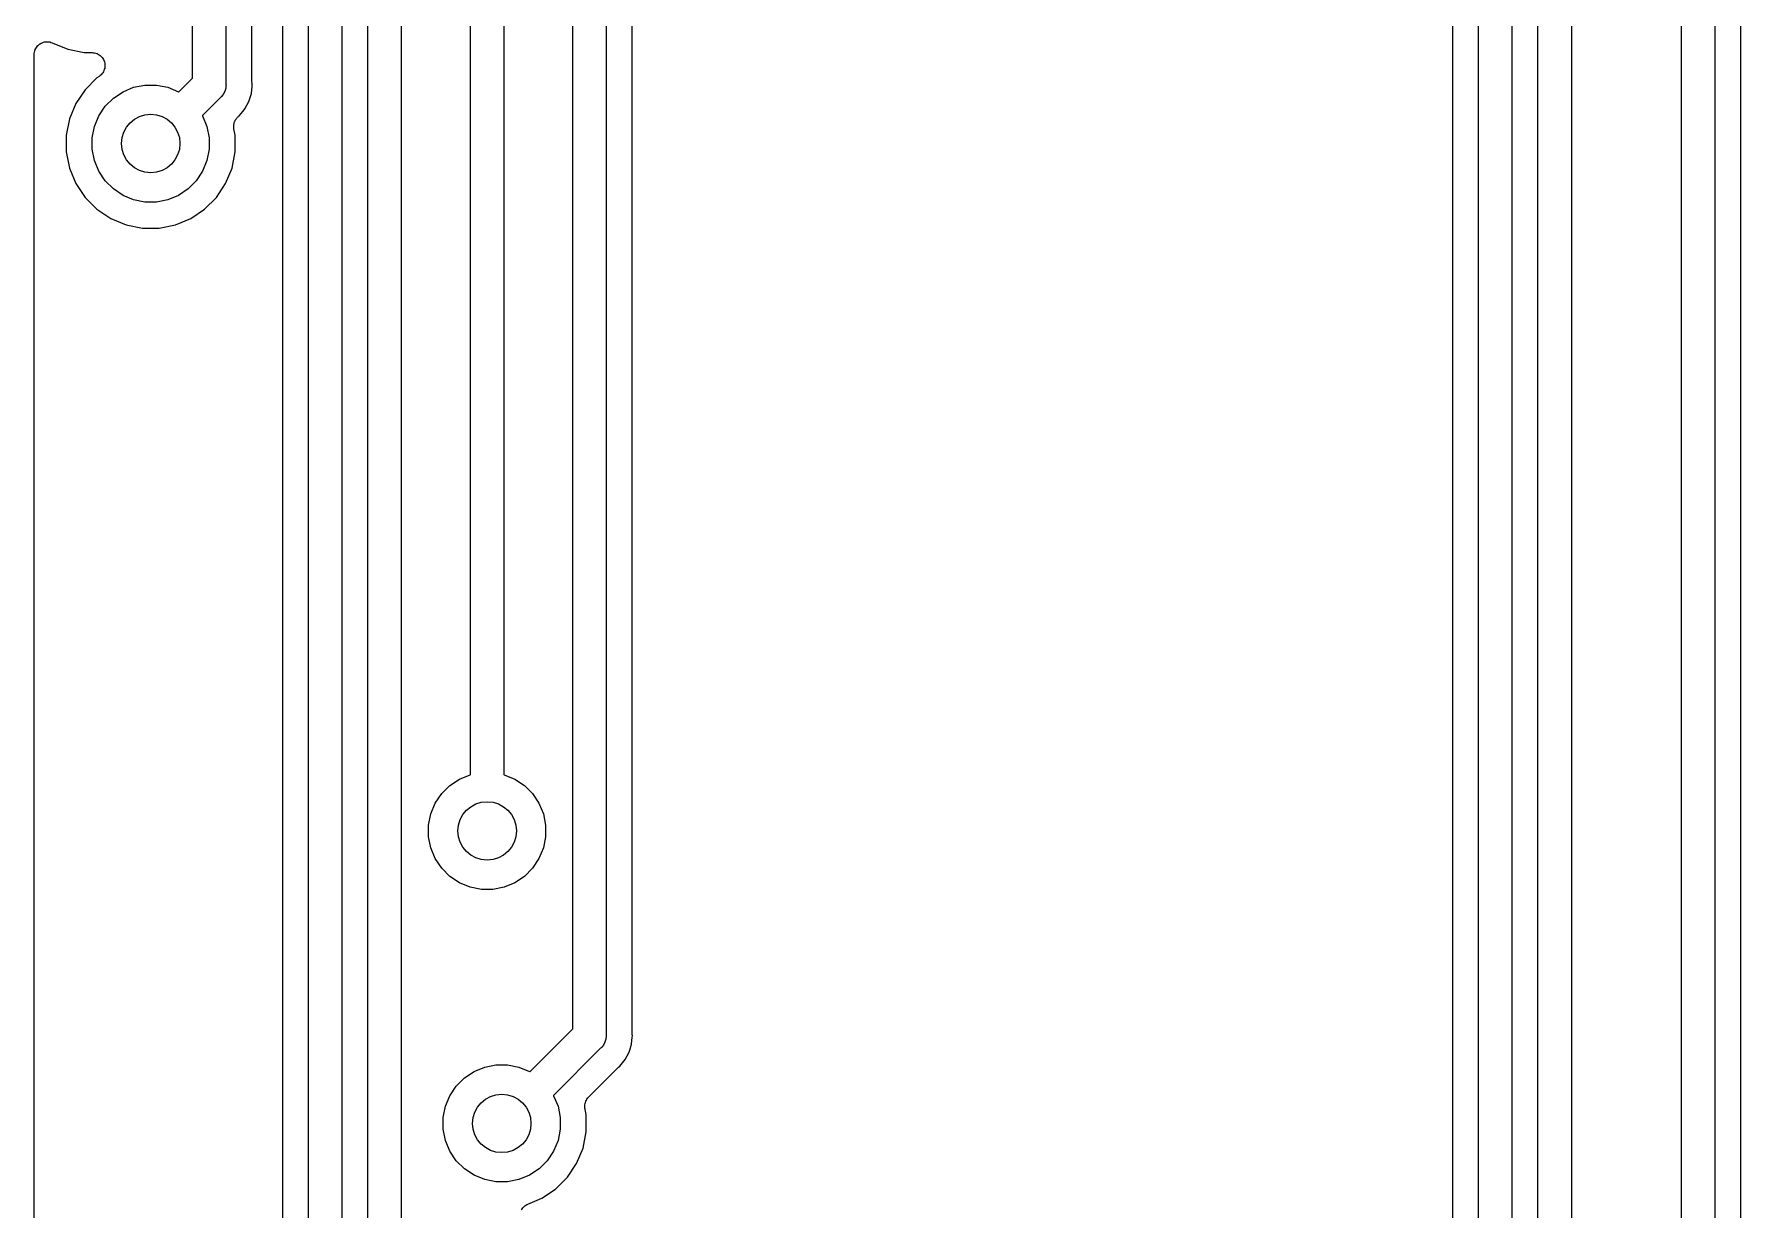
# Model space of a CAD drawing. Extents: x 1.98 to 5.9, y -3.93 to -1.98.
# Drawn here: x 1.9765 to 2.4359, y -3.2752 to -2.9587 of the extents above; entities that cross this region are included whole.
import ezdxf

# ---------------------------------------------------------------- set-up
doc = ezdxf.new("R2010")
doc.units = 0
doc.header["$MEASUREMENT"] = 0
doc.layers.add('BLACK', color=7, linetype='CONTINUOUS')

msp = doc.modelspace()

# ---------------------------------------------------------------- linework, layer by layer
at = {"layer": 'BLACK', "linetype": 'CONTINUOUS'}
for p, q in [((2.36527, -3.59396), (2.36527, -2.35936)), ((2.37427, -2.361), (2.37427, -3.59231)), ((2.38127, -3.56665), (2.38127, -2.36986)), ((2.39027, -2.3715), (2.39027, -3.56501)), ((2.42889, -2.40203), (2.42889, -3.56032)), ((2.41989, -3.56197), (2.41989, -2.40394)), ((2.35827, -2.42491), (2.35827, -3.59344)), ((2.05931, -2.47582), (2.05931, -3.35744)), ((2.05031, -3.35909), (2.05031, -2.47746)), ((2.04331, -2.48158), (2.04331, -3.35857)), ((2.06631, -3.32649), (2.06631, -2.48437)), ((2.07531, -2.48601), (2.07531, -3.32485)), ((2.43589, -3.55597), (2.43589, -2.51548)), ((2.09393, -3.15807), (2.09393, -2.52261)), ((2.10293, -2.5224), (2.10293, -3.15807)), ((2.12145, -3.22652), (2.12145, -2.54096)), ((2.13045, -2.54382), (2.13045, -3.22816)), ((2.13745, -3.22764), (2.13745, -2.57925)), ((2.02812, -2.92935), (2.02812, -2.97222)), ((2.03512, -2.9717), (2.03512, -2.92987)), ((2.01912, -2.97058), (2.01912, -2.931)), ((1.97666, -2.96324), (1.97676, -2.96292)), ((1.97676, -2.96292), (1.97677, -2.96291)), ((1.97677, -2.9629), (1.97693, -2.96261)), ((1.97677, -2.96291), (1.97677, -2.9629)), ((1.97693, -2.96261), (1.97709, -2.96232)), ((1.97709, -2.96232), (1.9771, -2.96231)), ((1.9771, -2.9623), (1.97732, -2.96205)), ((1.9771, -2.96231), (1.9771, -2.9623)), ((1.97732, -2.96205), (1.97753, -2.96179)), ((1.97753, -2.96179), (1.97754, -2.96178)), ((1.97753, -2.96179), (1.97753, -2.96179)), ((1.97754, -2.96178), (1.9778, -2.96157)), ((1.9778, -2.96157), (1.97806, -2.96136)), ((1.97806, -2.96136), (1.97807, -2.96135)), ((1.97806, -2.96136), (1.97806, -2.96136)), ((1.97807, -2.96135), (1.97837, -2.9612)), ((1.97837, -2.9612), (1.97866, -2.96104)), ((1.97866, -2.96104), (1.97867, -2.96104)), ((1.97867, -2.96104), (1.97868, -2.96104)), ((1.97868, -2.96104), (1.979, -2.96094)), ((1.979, -2.96094), (1.97931, -2.96085)), ((1.97931, -2.96085), (1.97932, -2.96085)), ((1.97932, -2.96085), (1.97933, -2.96084)), ((1.97933, -2.96084), (1.97966, -2.96081)), ((1.97966, -2.96081), (1.97999, -2.96078)), ((1.97999, -2.96078), (1.98, -2.96078)), ((1.98, -2.96078), (1.98001, -2.96078)), ((1.98001, -2.96078), (1.98034, -2.96082)), ((1.98034, -2.96082), (1.98067, -2.96085)), ((1.98067, -2.96085), (1.98068, -2.96085)), ((1.98068, -2.96085), (1.98069, -2.96085)), ((1.98069, -2.96085), (1.98101, -2.96095)), ((1.98101, -2.96095), (1.98133, -2.96105)), ((1.98133, -2.96105), (1.9856, -2.96282)), ((1.9856, -2.96282), (1.99, -2.96369)), ((1.97649, -2.96423), (1.97653, -2.96391)), ((1.97649, -2.96425), (1.97649, -2.96423)), ((1.97649, -2.96428), (1.97649, -2.96425)), ((1.97649, -2.96425), (1.97649, -2.96425)), ((1.97649, -2.96425), (1.97649, -2.96425)), ((1.97649, -3.92552), (1.97649, -2.96428)), ((1.97653, -2.96391), (1.97656, -2.96357)), ((1.97656, -2.96355), (1.97666, -2.96324)), ((1.97656, -2.96356), (1.97656, -2.96355)), ((1.97656, -2.96357), (1.97656, -2.96356)), ((1.99, -2.96369), (1.99205, -2.96369)), ((1.99205, -2.96369), (1.99209, -2.96369)), ((1.99209, -2.96369), (1.99209, -2.96369)), ((1.99209, -2.96369), (1.99209, -2.96369)), ((1.99209, -2.96369), (1.9921, -2.96369)), ((1.9921, -2.96369), (1.99242, -2.96373)), ((1.99242, -2.96373), (1.99277, -2.96377)), ((1.99277, -2.96377), (1.99277, -2.96377)), ((1.99277, -2.96377), (1.99278, -2.96377)), ((1.99278, -2.96377), (1.99309, -2.96387)), ((1.99309, -2.96387), (1.99342, -2.96397)), ((1.99342, -2.96397), (1.99343, -2.96397)), ((1.99343, -2.96397), (1.99343, -2.96398)), ((1.99343, -2.96398), (1.99373, -2.96414)), ((1.99373, -2.96414), (1.99402, -2.9643)), ((1.99402, -2.9643), (1.99402, -2.9643)), ((1.99402, -2.9643), (1.99403, -2.9643)), ((1.99403, -2.9643), (1.99429, -2.96453)), ((1.99429, -2.96453), (1.99455, -2.96474)), ((1.99455, -2.96474), (1.99455, -2.96474)), ((1.99455, -2.96474), (1.99455, -2.96474)), ((1.99455, -2.96474), (1.99476, -2.965)), ((1.99476, -2.965), (1.99498, -2.96527)), ((1.99498, -2.96527), (1.99498, -2.96527)), ((1.99498, -2.96527), (1.99498, -2.96528)), ((1.99498, -2.96528), (1.99513, -2.96557)), ((1.99513, -2.96557), (1.99529, -2.96587)), ((1.99529, -2.96587), (1.99529, -2.96588)), ((1.99529, -2.96588), (1.9953, -2.96588)), ((1.9953, -2.96588), (1.99539, -2.96619)), ((1.99539, -2.96619), (1.99549, -2.96653)), ((1.99552, -2.96755), (1.99548, -2.96789)), ((1.99549, -2.96653), (1.99549, -2.96653)), ((1.99549, -2.96653), (1.99549, -2.96654)), ((1.99549, -2.96654), (1.99552, -2.96687)), ((1.99552, -2.96687), (1.99555, -2.96721)), ((1.99555, -2.96722), (1.99552, -2.96755)), ((1.99555, -2.96721), (1.99555, -2.96721)), ((1.99555, -2.96721), (1.99555, -2.96722)), ((1.99337, -2.97052), (1.9902, -2.97369)), ((1.994, -2.9701), (1.99337, -2.97052)), ((1.99425, -2.96989), (1.994, -2.9701)), ((1.99452, -2.96968), (1.99425, -2.96989)), ((1.99474, -2.96941), (1.99452, -2.96967)), ((1.99452, -2.96967), (1.99452, -2.96967)), ((1.99452, -2.96967), (1.99452, -2.96968)), ((1.99495, -2.96915), (1.99474, -2.96941)), ((1.99496, -2.96915), (1.99495, -2.96915)), ((1.99512, -2.96884), (1.99496, -2.96914)), ((1.99496, -2.96914), (1.99496, -2.96915)), ((1.99528, -2.96855), (1.99512, -2.96884)), ((1.99538, -2.96821), (1.99528, -2.96854)), ((1.99528, -2.96854), (1.99528, -2.96854)), ((1.99528, -2.96854), (1.99528, -2.96855)), ((1.99548, -2.9679), (1.99538, -2.96821)), ((1.99548, -2.96789), (1.99548, -2.96789)), ((1.99548, -2.96789), (1.99548, -2.9679)), ((2.01541, -2.97429), (2.01912, -2.97058)), ((2.02812, -2.97222), (2.02814, -2.97244)), ((2.03514, -2.97185), (2.03512, -2.9717)), ((2.03513, -2.972), (2.03514, -2.97185)), ((2.03514, -2.97205), (2.03513, -2.972)), ((2.03518, -2.97244), (2.03514, -2.97205)), ((1.9902, -2.97369), (1.98771, -2.97741)), ((1.99564, -2.97815), (1.99784, -2.97596)), ((1.99784, -2.97596), (2.00041, -2.97423)), ((2.00041, -2.97423), (2.00328, -2.97305)), ((2.00328, -2.97305), (2.00632, -2.97244)), ((2.00632, -2.97244), (2.00943, -2.97244)), ((2.00943, -2.97244), (2.01247, -2.97305)), ((2.01247, -2.97305), (2.01533, -2.97423)), ((2.01533, -2.97423), (2.01541, -2.97429)), ((2.02665, -2.97578), (2.02178, -2.98065)), ((2.02682, -2.97564), (2.02665, -2.97578)), ((2.02738, -2.97495), (2.02682, -2.97564)), ((2.0278, -2.97417), (2.02738, -2.97495)), ((2.02806, -2.97332), (2.0278, -2.97417)), ((2.02812, -2.97266), (2.02806, -2.97332)), ((2.02814, -2.97244), (2.02812, -2.97266)), ((2.02812, -2.97266), (2.02812, -2.97266)), ((2.03323, -2.97886), (2.0343, -2.97686)), ((2.0343, -2.97686), (2.03496, -2.9747)), ((2.03496, -2.9747), (2.03514, -2.97283)), ((2.03514, -2.97283), (2.03518, -2.97244)), ((2.03514, -2.97283), (2.03514, -2.97283)), ((1.98771, -2.97741), (1.986, -2.98155)), ((1.99273, -2.9836), (1.99392, -2.98073)), ((1.99392, -2.98073), (1.99564, -2.97815)), ((2.02178, -2.98065), (2.02183, -2.98073)), ((2.02183, -2.98073), (2.02302, -2.9836)), ((2.03083, -2.98159), (2.03093, -2.98147)), ((2.03093, -2.98147), (2.03101, -2.98134)), ((2.03101, -2.98134), (2.03114, -2.98121)), ((2.03114, -2.98121), (2.03126, -2.98106)), ((2.03126, -2.98106), (2.03139, -2.98097)), ((2.03139, -2.98097), (2.0315, -2.98086)), ((2.0315, -2.98086), (2.03179, -2.98061)), ((2.03179, -2.98061), (2.03305, -2.97908)), ((2.03305, -2.97908), (2.03323, -2.97886)), ((2.03305, -2.97908), (2.03305, -2.97908)), ((1.986, -2.98155), (1.98513, -2.98595)), ((1.98513, -2.98595), (1.98513, -2.99043)), ((1.99213, -2.98664), (1.99273, -2.9836)), ((2.02302, -2.9836), (2.02362, -2.98664)), ((2.03022, -2.98352), (2.03023, -2.98336)), ((2.03023, -2.9837), (2.03022, -2.98352)), ((2.03023, -2.98321), (2.03027, -2.98302)), ((2.03023, -2.98336), (2.03023, -2.98321)), ((2.03023, -2.98389), (2.03023, -2.9837)), ((2.03026, -2.98404), (2.03023, -2.98389)), ((2.03027, -2.9842), (2.03026, -2.98404)), ((2.03027, -2.98302), (2.03029, -2.98284)), ((2.03028, -2.98424), (2.03027, -2.9842)), ((2.03062, -2.98595), (2.03028, -2.98424)), ((2.03029, -2.98284), (2.03034, -2.98269)), ((2.03034, -2.98269), (2.03037, -2.98254)), ((2.03037, -2.98254), (2.03044, -2.98236)), ((2.03044, -2.98236), (2.0305, -2.98219)), ((2.0305, -2.98219), (2.03057, -2.98205)), ((2.03057, -2.98205), (2.03063, -2.98191)), ((2.03062, -2.99043), (2.03062, -2.98595)), ((2.03063, -2.98191), (2.03074, -2.98175)), ((2.03074, -2.98175), (2.03083, -2.98159)), ((1.98513, -2.99043), (1.986, -2.99482)), ((1.99213, -2.98974), (1.99213, -2.98664)), ((1.99273, -2.99278), (1.99213, -2.98974)), ((2.02362, -2.98974), (2.02302, -2.99278)), ((2.02362, -2.98664), (2.02362, -2.98974)), ((2.02975, -2.99482), (2.03062, -2.99043)), ((1.986, -2.99482), (1.98771, -2.99896)), ((1.99392, -2.99565), (1.99273, -2.99278)), ((2.02302, -2.99278), (2.02183, -2.99565)), ((2.02803, -2.99896), (2.02975, -2.99482)), ((1.98771, -2.99896), (1.9902, -3.00269)), ((1.99564, -2.99823), (1.99392, -2.99565)), ((1.99784, -3.00042), (1.99564, -2.99823)), ((2.02011, -2.99823), (2.01791, -3.00042)), ((2.02183, -2.99565), (2.02011, -2.99823)), ((2.02554, -3.00269), (2.02803, -2.99896)), ((1.9902, -3.00269), (1.99337, -3.00586)), ((2.00041, -3.00214), (1.99784, -3.00042)), ((2.00328, -3.00333), (2.00041, -3.00214)), ((2.00632, -3.00394), (2.00328, -3.00333)), ((2.00943, -3.00394), (2.00632, -3.00394)), ((2.01247, -3.00333), (2.00943, -3.00394)), ((2.01533, -3.00214), (2.01247, -3.00333)), ((2.01791, -3.00042), (2.01533, -3.00214)), ((2.02238, -3.00586), (2.02554, -3.00269)), ((1.99337, -3.00586), (1.9971, -3.00835)), ((1.9971, -3.00835), (2.00124, -3.01006)), ((2.01451, -3.01006), (2.01865, -3.00835)), ((2.01865, -3.00835), (2.02238, -3.00586)), ((2.00124, -3.01006), (2.00563, -3.01094)), ((2.00563, -3.01094), (2.01011, -3.01094)), ((2.01011, -3.01094), (2.01451, -3.01006)), ((2.08839, -3.161), (2.09097, -3.15927)), ((2.09097, -3.15927), (2.09383, -3.15809)), ((2.09383, -3.15809), (2.09393, -3.15807)), ((2.10293, -3.15807), (2.10302, -3.15809)), ((2.10302, -3.15809), (2.10588, -3.15927)), ((2.10588, -3.15927), (2.10846, -3.161)), ((2.08447, -3.16577), (2.08619, -3.16319)), ((2.08619, -3.16319), (2.08839, -3.161)), ((2.10846, -3.161), (2.11066, -3.16319)), ((2.11066, -3.16319), (2.11238, -3.16577)), ((2.08268, -3.17168), (2.08328, -3.16863)), ((2.08328, -3.16863), (2.08447, -3.16577)), ((2.11238, -3.16577), (2.11357, -3.16863)), ((2.11357, -3.16863), (2.11417, -3.17168)), ((2.08268, -3.17478), (2.08268, -3.17168)), ((2.11417, -3.17168), (2.11417, -3.17478)), ((2.08328, -3.17782), (2.08268, -3.17478)), ((2.08447, -3.18069), (2.08328, -3.17782)), ((2.11357, -3.17782), (2.11238, -3.18069)), ((2.11417, -3.17478), (2.11357, -3.17782)), ((2.08619, -3.18327), (2.08447, -3.18069)), ((2.08839, -3.18546), (2.08619, -3.18327)), ((2.11066, -3.18327), (2.10846, -3.18546)), ((2.11238, -3.18069), (2.11066, -3.18327)), ((2.09097, -3.18718), (2.08839, -3.18546)), ((2.09383, -3.18837), (2.09097, -3.18718)), ((2.10588, -3.18718), (2.10302, -3.18837)), ((2.10846, -3.18546), (2.10588, -3.18718)), ((2.09687, -3.18898), (2.09383, -3.18837)), ((2.09998, -3.18898), (2.09687, -3.18898)), ((2.10302, -3.18837), (2.09998, -3.18898)), ((2.1099, -3.23807), (2.12145, -3.22652)), ((2.13039, -3.22926), (2.13013, -3.23011)), ((2.13045, -3.2286), (2.13039, -3.22921)), ((2.13039, -3.22921), (2.13039, -3.22926)), ((2.13045, -3.22816), (2.13047, -3.22838)), ((2.13047, -3.22838), (2.13045, -3.2286)), ((2.13045, -3.2286), (2.13045, -3.2286)), ((2.13728, -3.23063), (2.13747, -3.22877)), ((2.13747, -3.22779), (2.13745, -3.22764)), ((2.13746, -3.22794), (2.13747, -3.22779)), ((2.13747, -3.22799), (2.13746, -3.22794)), ((2.13751, -3.22838), (2.13747, -3.22799)), ((2.13747, -3.22877), (2.13751, -3.22838)), ((2.13747, -3.22877), (2.13747, -3.22877)), ((2.12898, -3.23172), (2.11626, -3.24443)), ((2.12915, -3.23158), (2.12898, -3.23172)), ((2.12929, -3.23141), (2.12915, -3.23158)), ((2.12971, -3.23089), (2.12929, -3.23141)), ((2.12929, -3.23141), (2.12929, -3.23141)), ((2.13013, -3.23011), (2.12971, -3.23089)), ((2.13556, -3.2348), (2.13663, -3.2328)), ((2.13663, -3.2328), (2.13679, -3.23225)), ((2.13679, -3.23225), (2.13728, -3.23063)), ((2.13679, -3.23225), (2.13679, -3.23225)), ((2.09232, -3.23974), (2.0949, -3.23801)), ((2.0949, -3.23801), (2.09777, -3.23683)), ((2.09777, -3.23683), (2.10081, -3.23622)), ((2.10081, -3.23622), (2.10391, -3.23622)), ((2.10391, -3.23622), (2.10696, -3.23683)), ((2.10696, -3.23683), (2.10982, -3.23801)), ((2.10982, -3.23801), (2.1099, -3.23807)), ((2.12573, -3.24487), (2.13356, -3.23703)), ((2.13356, -3.23703), (2.1336, -3.237)), ((2.1336, -3.237), (2.13371, -3.23691)), ((2.13371, -3.23691), (2.13382, -3.2368)), ((2.13382, -3.2368), (2.13412, -3.23655)), ((2.13412, -3.23655), (2.13483, -3.23569)), ((2.13483, -3.23569), (2.13556, -3.2348)), ((2.13483, -3.23569), (2.13483, -3.23569)), ((2.08841, -3.24451), (2.09013, -3.24193)), ((2.09013, -3.24193), (2.09232, -3.23974)), ((2.08661, -3.25042), (2.08722, -3.24737)), ((2.08722, -3.24737), (2.08841, -3.24451)), ((2.11626, -3.24443), (2.11632, -3.24451)), ((2.11632, -3.24451), (2.11751, -3.24737)), ((2.11751, -3.24737), (2.11811, -3.25042)), ((2.1247, -3.24729), (2.12474, -3.24697)), ((2.12471, -3.24731), (2.1247, -3.24729)), ((2.1247, -3.24733), (2.12471, -3.24731)), ((2.12473, -3.24765), (2.1247, -3.24733)), ((2.12476, -3.24797), (2.12473, -3.24765)), ((2.12474, -3.24697), (2.12477, -3.24665)), ((2.12477, -3.24665), (2.12478, -3.24663)), ((2.12478, -3.24662), (2.12488, -3.24631)), ((2.12478, -3.24663), (2.12478, -3.24662)), ((2.12488, -3.24631), (2.12497, -3.246)), ((2.12497, -3.246), (2.12498, -3.24598)), ((2.12498, -3.24598), (2.12499, -3.24596)), ((2.12499, -3.24596), (2.12514, -3.24568)), ((2.12514, -3.24568), (2.1253, -3.24539)), ((2.1253, -3.24539), (2.12531, -3.24538)), ((2.12531, -3.24537), (2.12552, -3.24512)), ((2.12531, -3.24538), (2.12531, -3.24537)), ((2.12552, -3.24512), (2.12573, -3.24487)), ((2.08661, -3.25352), (2.08661, -3.25042)), ((2.11811, -3.25042), (2.11811, -3.25352)), ((2.12477, -3.24801), (2.12476, -3.24797)), ((2.12477, -3.24802), (2.12477, -3.24801)), ((2.12477, -3.24801), (2.12477, -3.24801)), ((2.12477, -3.24801), (2.12477, -3.24801)), ((2.12511, -3.24973), (2.12477, -3.24802)), ((2.12511, -3.25421), (2.12511, -3.24973)), ((2.08722, -3.25656), (2.08661, -3.25352)), ((2.08841, -3.25943), (2.08722, -3.25656)), ((2.11751, -3.25656), (2.11632, -3.25943)), ((2.11811, -3.25352), (2.11751, -3.25656)), ((2.12424, -3.2586), (2.12511, -3.25421)), ((2.09013, -3.26201), (2.08841, -3.25943)), ((2.11632, -3.25943), (2.11459, -3.26201)), ((2.12252, -3.26274), (2.12424, -3.2586)), ((2.09232, -3.2642), (2.09013, -3.26201)), ((2.0949, -3.26592), (2.09232, -3.2642)), ((2.09777, -3.26711), (2.0949, -3.26592)), ((2.10982, -3.26592), (2.10696, -3.26711)), ((2.1124, -3.2642), (2.10982, -3.26592)), ((2.11459, -3.26201), (2.1124, -3.2642)), ((2.12003, -3.26647), (2.12252, -3.26274)), ((2.10081, -3.26772), (2.09777, -3.26711)), ((2.10391, -3.26772), (2.10081, -3.26772)), ((2.10696, -3.26711), (2.10391, -3.26772)), ((2.11314, -3.27213), (2.11686, -3.26964)), ((2.11686, -3.26964), (2.12003, -3.26647)), ((2.10769, -3.27525), (2.10785, -3.27495)), ((2.10785, -3.27495), (2.10786, -3.27494)), ((2.10785, -3.27495), (2.10785, -3.27495)), ((2.10786, -3.27494), (2.10807, -3.27469)), ((2.10807, -3.27469), (2.10829, -3.27442)), ((2.10829, -3.27442), (2.10856, -3.2742)), ((2.10829, -3.27442), (2.10829, -3.27442)), ((2.10829, -3.27442), (2.10829, -3.27442)), ((2.10856, -3.2742), (2.10882, -3.27399)), ((2.10882, -3.27399), (2.10913, -3.27382)), ((2.10882, -3.27399), (2.10882, -3.27399)), ((2.10882, -3.27399), (2.10882, -3.27399)), ((2.10913, -3.27382), (2.10942, -3.27367)), ((2.10942, -3.27367), (2.11314, -3.27213))]:
    msp.add_line(p, q, dxfattribs=at)
at = {"layer": 'BLACK'}
for centre in [(2.00787, -2.98819), (2.09843, -3.17323), (2.10236, -3.25197)]:
    msp.add_circle(centre, 0.00787, dxfattribs=at)

doc.saveas('drawing.dxf')
